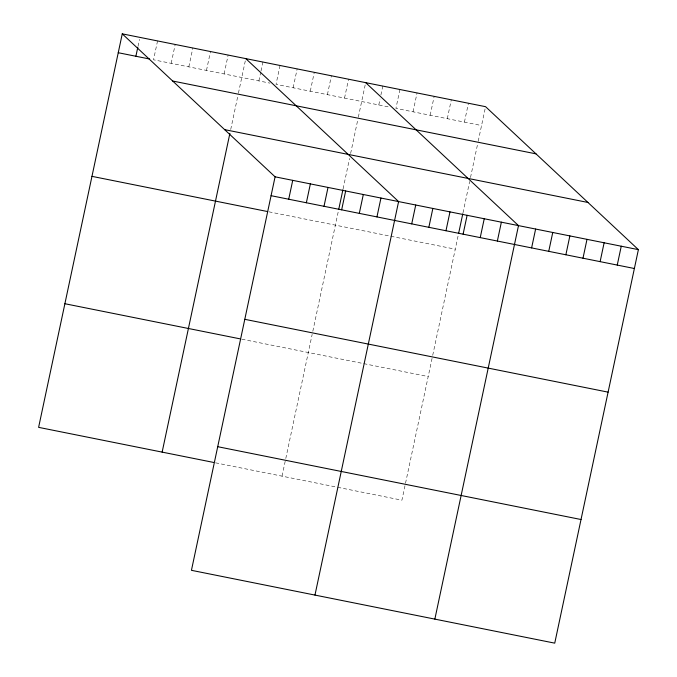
<?xml version="1.0" encoding="UTF-8"?>
<svg xmlns="http://www.w3.org/2000/svg" width="677" height="677" viewBox="0 0 677 677"><rect width="100%" height="100%" fill="white"/><g stroke="black" fill="none" stroke-linecap="round" stroke-linejoin="round"><path stroke-width="0.51" stroke-dasharray="3.38 2.54" d="M138.006 46.324L139.479 39.376M157.546 40.925L153.535 59.796L269.979 83.136M171.188 63.333L175.199 44.462M188.832 66.871L192.843 47.999M206.477 70.408L210.488 51.537M224.121 73.945L228.132 55.074M230.713 129.485L238.016 95.144M238.431 93.181L245.776 58.611M258.893 80.91L260.797 71.974M261.009 70.983L262.904 62.047M280.033 65.474L276.021 84.346L388.86 106.966M293.149 87.782L297.161 68.91M310.278 91.209L314.289 72.346M327.406 94.645L331.417 75.773M344.534 98.08L348.545 79.209M282.03 476.151L285.576 459.471M285.787 458.49L312.173 334.32M312.816 331.29L338.72 209.447M343.095 188.841L349.56 158.418M350.61 153.518L357.905 119.169M358.328 117.214L365.673 82.645M378.79 104.943L380.051 98.986M380.897 95.017L382.801 86.072M399.929 89.508L395.918 108.379L481.55 125.541M413.046 111.807L417.057 92.944M430.174 115.242L434.177 96.379M447.294 118.678L451.305 99.807M464.422 122.114L468.433 103.242M432.07 358.353L401.918 500.185L337.442 487.254M432.713 355.323L458.608 233.472M462.992 212.866L469.66 181.47M470.498 177.543L477.59 144.184M478.216 141.239L485.561 106.678M268.887 211.816L389.783 236.045M390.798 236.248L455.274 249.178M241.816 339.194L362.711 363.422M363.718 363.625L428.202 376.556M215.531 462.823L336.435 487.059"/><path stroke-width="1.02" d="M122.258 33.85L275.082 176.815L191.439 570.322L554.742 643.15L638.386 249.644L485.561 106.678L122.258 33.85L38.614 427.356L213.517 462.416M135.891 56.259L137.795 47.314M162.141 452.118L229.884 133.403M288.715 199.224L292.726 180.353M306.359 202.761L310.371 183.89M324.012 206.299L328.015 187.427M338.72 209.447L342.892 189.822M341.657 209.836L345.668 190.965M359.301 213.373L363.312 194.502M376.945 216.911L380.956 198.039M314.966 595.083L398.601 201.577L245.776 58.611M411.718 223.875L415.729 205.013M428.846 227.311L432.857 208.44M445.974 230.747L449.985 211.876M458.608 233.472L462.78 213.847M463.102 234.174L467.113 215.311M480.23 237.61L484.241 218.747M497.358 241.046L501.369 222.174M434.854 619.116L518.497 225.61L365.673 82.645M531.614 247.909L535.625 229.046M548.742 251.345L552.754 232.473M565.87 254.78L569.873 235.909M582.99 258.208L587.001 239.345M600.118 261.644L604.129 242.772M617.246 265.079L621.258 246.208M118.247 52.721L149.617 59.009M172.686 81.028L535.998 153.857M224.646 129.637L587.958 202.465M275.082 176.815L638.386 249.644M271.071 195.687L634.374 268.507M91.97 176.35L266.873 211.41M244.795 319.316L608.098 392.144M64.89 303.728L239.802 338.788M217.715 446.693L581.027 519.521"/></g></svg>
